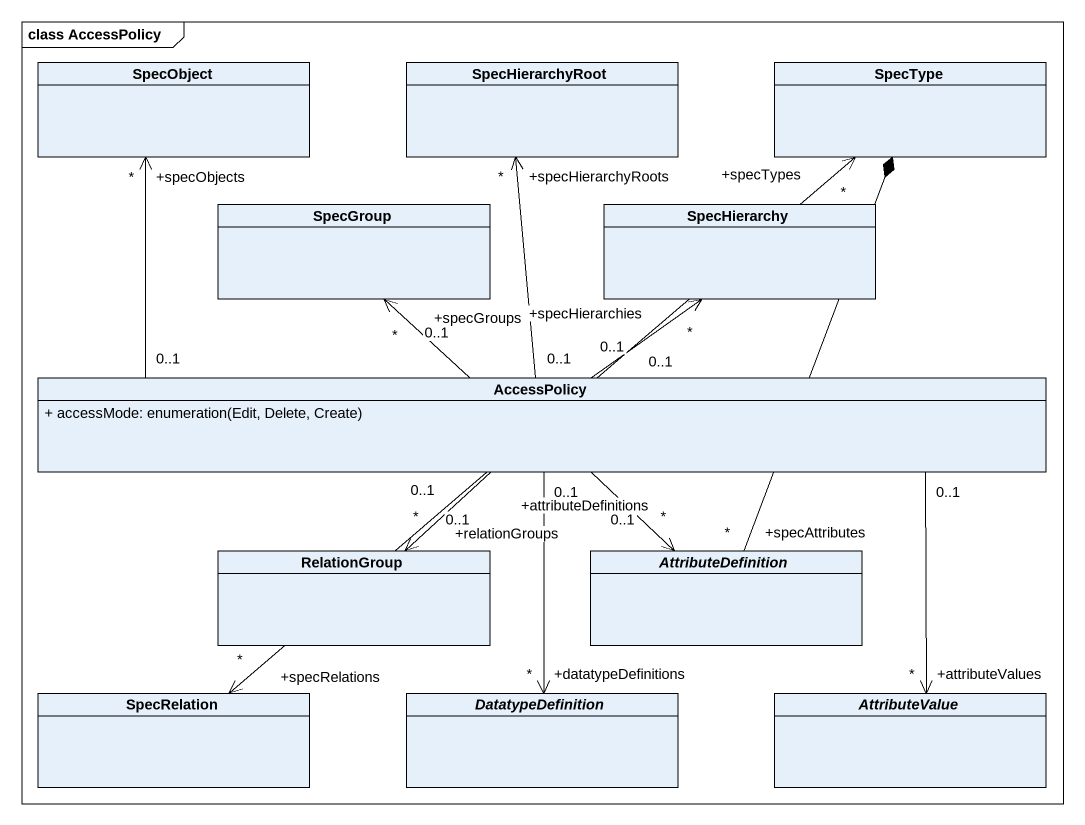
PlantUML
@startuml
mainframe class AccessPolicy
hide circle
hide empty members
skinparam classAttributeIconSize 0
class SpecObject
class SpecHierarchyRoot
class SpecType
class SpecGroup
class SpecHierarchy
class AccessPolicy {
  {field} + accessMode: enumeration(Edit, Delete, Create)
}
class RelationGroup
abstract class AttributeDefinition
class SpecRelation
abstract class DatatypeDefinition
abstract class AttributeValue
AccessPolicy "0..1" -up-> "+specObjects\n*" SpecObject
AccessPolicy "0..1" -up-> "+specHierarchyRoots\n*" SpecHierarchyRoot
AccessPolicy "0..1" -up-> "+specTypes\n*" SpecType
AccessPolicy "0..1" -up-> "+specGroups\n*" SpecGroup
AccessPolicy "0..1" -up-> "+specHierarchies\n*" SpecHierarchy
AccessPolicy "0..1" --> "+relationGroups\n*" RelationGroup
AccessPolicy "0..1" --> "+attributeDefinitions\n*" AttributeDefinition
AccessPolicy "0..1" --> "+specRelations\n*" SpecRelation
AccessPolicy "0..1" --> "+datatypeDefinitions\n*" DatatypeDefinition
AccessPolicy "0..1" --> "+attributeValues\n*" AttributeValue
AttributeDefinition "+specAttributes\n*" -up-* SpecType
@enduml
